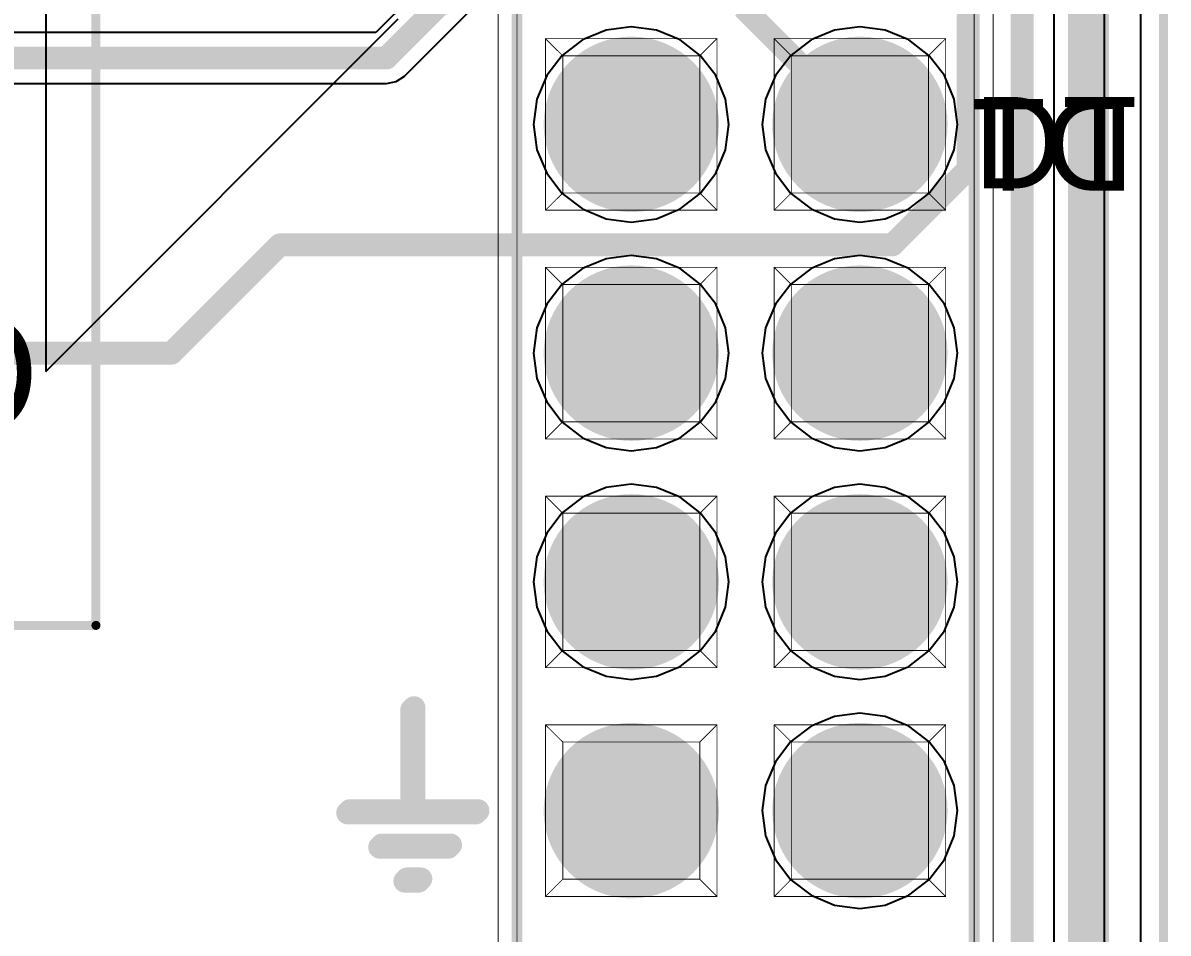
# Model space of a CAD drawing. Header units: millimetres. Extents: x 307 to 423, y 231 to 400.
# Drawn here: x 396.23 to 408.95, y 252.22 to 262.33 of the extents above; entities that cross this region are included whole.
import ezdxf

# ---------------------------------------------------------------- set-up
doc = ezdxf.new("R2010")
doc.units = ezdxf.units.MM
for name, color, linetype in [('BottomLayer', 5, 'Continuous'), ('BottomOverlay', 54, 'Continuous'), ('BottomSolder', 6, 'Continuous'), ('Mechanical1', 6, 'Continuous'), ('Mechanical14', 56, 'Continuous'), ('Mechanical16', 56, 'Continuous'), ('Mechanical20', 56, 'Continuous'), ('MidLayer1', 16, 'Continuous'), ('MidLayer2', 76, 'Continuous'), ('MultiLayer', 9, 'Continuous'), ('PadHoleLayer', 156, 'Continuous'), ('TopLayer', 1, 'Continuous'), ('TopOverlay', 2, 'Continuous'), ('TopSolder', 216, 'Continuous')]:
    doc.layers.add(name, color=color, linetype=linetype)

# ---------------------------------------------------------------- blocks, each defined once
blk = doc.blocks.new('CON_SAMTEC_TSW_135_07_X_D_467')
at = {"layer": 'BottomLayer', "const_width": 0.925}
for points in [[(27.478, 1.27, 1), (28.402, 1.27, 1)], [(30.018, 1.27, 1), (30.942, 1.27, 1)], [(32.558, 1.27, 1), (33.482, 1.27, 1)], [(35.098, 1.27, 1), (36.022, 1.27, 1)], [(27.478, -1.27, 1), (28.402, -1.27, 1)], [(30.018, -1.27, 1), (30.942, -1.27, 1)], [(32.558, -1.27, 1), (33.482, -1.27, 1)], [(35.098, -1.27, 1), (36.022, -1.27, 1)]]:
    blk.add_lwpolyline(points, format="xyb", close=True, dxfattribs=at)
at = {"layer": 'BottomSolder', "const_width": 0.975}
for points in [[(27.453, 1.27, 1), (28.427, 1.27, 1)], [(29.993, 1.27, 1), (30.967, 1.27, 1)], [(32.533, 1.27, 1), (33.507, 1.27, 1)], [(35.073, 1.27, 1), (36.047, 1.27, 1)], [(27.453, -1.27, 1), (28.427, -1.27, 1)], [(29.993, -1.27, 1), (30.967, -1.27, 1)], [(32.533, -1.27, 1), (33.507, -1.27, 1)], [(35.073, -1.27, 1), (36.047, -1.27, 1)]]:
    blk.add_lwpolyline(points, format="xyb", close=True, dxfattribs=at)
at = {"layer": 'Mechanical14', "const_width": 0.01}
for points in [[(44.45, 2.54), (-44.45, 2.54)], [(26.988, 0.318), (26.988, 2.223)], [(27.178, 2.032), (26.988, 2.223)], [(28.892, 2.223), (26.988, 2.223)], [(28.702, 2.032), (28.892, 2.223)], [(28.892, 0.318), (28.892, 2.223)], [(29.527, 0.318), (29.527, 2.223)], [(31.433, 2.223), (29.527, 2.223)], [(29.718, 2.032), (29.527, 2.223)], [(31.242, 2.032), (31.433, 2.223)], [(31.433, 0.318), (31.433, 2.223)], [(32.068, 0.318), (32.068, 2.223)], [(33.972, 2.223), (32.068, 2.223)], [(32.258, 2.032), (32.068, 2.223)], [(33.782, 2.032), (33.972, 2.223)], [(33.972, 0.318), (33.972, 2.223)], [(34.608, 0.318), (34.608, 2.223)], [(34.798, 2.032), (34.608, 2.223)], [(36.513, 2.223), (34.608, 2.223)], [(36.322, 2.032), (36.513, 2.223)], [(36.513, 0.318), (36.513, 2.223)], [(27.178, 0.508), (27.178, 2.032)], [(28.702, 2.032), (27.178, 2.032)], [(28.702, 0.508), (28.702, 2.032)], [(31.242, 2.032), (29.718, 2.032)], [(29.718, 0.508), (29.718, 2.032)], [(31.242, 0.508), (31.242, 2.032)], [(33.782, 2.032), (32.258, 2.032)], [(32.258, 0.508), (32.258, 2.032)], [(33.782, 0.508), (33.782, 2.032)], [(34.798, 0.508), (34.798, 2.032)], [(36.322, 2.032), (34.798, 2.032)], [(36.322, 0.508), (36.322, 2.032)], [(26.988, 0.318), (27.178, 0.508)], [(28.702, 0.508), (27.178, 0.508)], [(28.892, 0.318), (28.702, 0.508)], [(29.527, 0.318), (29.718, 0.508)], [(31.242, 0.508), (29.718, 0.508)], [(31.433, 0.318), (31.242, 0.508)], [(32.068, 0.318), (32.258, 0.508)], [(33.782, 0.508), (32.258, 0.508)], [(33.972, 0.318), (33.782, 0.508)], [(34.608, 0.318), (34.798, 0.508)], [(36.322, 0.508), (34.798, 0.508)], [(36.513, 0.318), (36.322, 0.508)], [(28.892, 0.318), (26.988, 0.318)], [(31.433, 0.318), (29.527, 0.318)], [(33.972, 0.318), (32.068, 0.318)], [(36.513, 0.318), (34.608, 0.318)], [(26.988, -2.223), (26.988, -0.318)], [(27.178, -0.508), (26.988, -0.318)], [(28.892, -0.318), (26.988, -0.318)], [(28.702, -0.508), (28.892, -0.318)], [(28.892, -2.223), (28.892, -0.318)], [(29.527, -2.223), (29.527, -0.318)], [(29.718, -0.508), (29.527, -0.318)], [(31.433, -0.318), (29.527, -0.318)], [(31.242, -0.508), (31.433, -0.318)], [(31.433, -2.223), (31.433, -0.318)], [(32.068, -2.223), (32.068, -0.318)], [(32.258, -0.508), (32.068, -0.318)], [(33.972, -0.318), (32.068, -0.318)], [(33.782, -0.508), (33.972, -0.318)], [(33.972, -2.223), (33.972, -0.318)], [(34.608, -2.223), (34.608, -0.318)], [(34.798, -0.508), (34.608, -0.318)], [(36.513, -0.318), (34.608, -0.318)], [(36.322, -0.508), (36.513, -0.318)], [(36.513, -2.223), (36.513, -0.318)], [(27.178, -2.032), (27.178, -0.508)], [(28.702, -0.508), (27.178, -0.508)], [(28.702, -2.032), (28.702, -0.508)], [(31.242, -0.508), (29.718, -0.508)], [(29.718, -2.032), (29.718, -0.508)], [(31.242, -2.032), (31.242, -0.508)], [(33.782, -0.508), (32.258, -0.508)], [(32.258, -2.032), (32.258, -0.508)], [(33.782, -2.032), (33.782, -0.508)], [(34.798, -2.032), (34.798, -0.508)], [(36.322, -0.508), (34.798, -0.508)], [(36.322, -2.032), (36.322, -0.508)], [(26.988, -2.223), (27.178, -2.032)], [(28.702, -2.032), (27.178, -2.032)], [(28.892, -2.223), (28.702, -2.032)], [(29.527, -2.223), (29.718, -2.032)], [(31.242, -2.032), (29.718, -2.032)], [(31.433, -2.223), (31.242, -2.032)], [(32.068, -2.223), (32.258, -2.032)], [(33.782, -2.032), (32.258, -2.032)], [(33.972, -2.223), (33.782, -2.032)], [(34.608, -2.223), (34.798, -2.032)], [(36.322, -2.032), (34.798, -2.032)], [(36.513, -2.223), (36.322, -2.032)], [(28.892, -2.223), (26.988, -2.223)], [(31.433, -2.223), (29.527, -2.223)], [(33.972, -2.223), (32.068, -2.223)], [(36.513, -2.223), (34.608, -2.223)], [(44.45, -2.54), (-44.45, -2.54)]]:
    blk.add_lwpolyline(points, dxfattribs=at)
at = {"layer": 'Mechanical14', "const_width": 0.005}
for points in [[(26.985, 2.223, 1), (26.99, 2.223, 1)], [(26.985, 2.223, 1), (26.99, 2.223, 1)], [(26.985, 2.223, 1), (26.99, 2.223, 1)], [(28.89, 2.223, 1), (28.895, 2.223, 1)], [(28.89, 2.223, 1), (28.895, 2.223, 1)], [(28.89, 2.223, 1), (28.895, 2.223, 1)], [(29.525, 2.223, 1), (29.53, 2.223, 1)], [(29.525, 2.223, 1), (29.53, 2.223, 1)], [(29.525, 2.223, 1), (29.53, 2.223, 1)], [(31.43, 2.223, 1), (31.435, 2.223, 1)], [(31.43, 2.223, 1), (31.435, 2.223, 1)], [(31.43, 2.223, 1), (31.435, 2.223, 1)], [(32.065, 2.223, 1), (32.07, 2.223, 1)], [(32.065, 2.223, 1), (32.07, 2.223, 1)], [(32.065, 2.223, 1), (32.07, 2.223, 1)], [(33.97, 2.223, 1), (33.975, 2.223, 1)], [(33.97, 2.223, 1), (33.975, 2.223, 1)], [(33.97, 2.223, 1), (33.975, 2.223, 1)], [(34.605, 2.223, 1), (34.61, 2.223, 1)], [(34.605, 2.223, 1), (34.61, 2.223, 1)], [(34.605, 2.223, 1), (34.61, 2.223, 1)], [(36.51, 2.223, 1), (36.515, 2.223, 1)], [(36.51, 2.223, 1), (36.515, 2.223, 1)], [(36.51, 2.223, 1), (36.515, 2.223, 1)], [(27.176, 2.032, 1), (27.18, 2.032, 1)], [(27.176, 2.032, 1), (27.18, 2.032, 1)], [(27.176, 2.032, 1), (27.18, 2.032, 1)], [(28.7, 2.032, 1), (28.704, 2.032, 1)], [(28.7, 2.032, 1), (28.704, 2.032, 1)], [(28.7, 2.032, 1), (28.704, 2.032, 1)], [(29.716, 2.032, 1), (29.72, 2.032, 1)], [(29.716, 2.032, 1), (29.72, 2.032, 1)], [(29.716, 2.032, 1), (29.72, 2.032, 1)], [(31.24, 2.032, 1), (31.244, 2.032, 1)], [(31.24, 2.032, 1), (31.244, 2.032, 1)], [(31.24, 2.032, 1), (31.244, 2.032, 1)], [(32.256, 2.032, 1), (32.26, 2.032, 1)], [(32.256, 2.032, 1), (32.26, 2.032, 1)], [(32.256, 2.032, 1), (32.26, 2.032, 1)], [(33.78, 2.032, 1), (33.784, 2.032, 1)], [(33.78, 2.032, 1), (33.784, 2.032, 1)], [(33.78, 2.032, 1), (33.784, 2.032, 1)], [(34.796, 2.032, 1), (34.8, 2.032, 1)], [(34.796, 2.032, 1), (34.8, 2.032, 1)], [(34.796, 2.032, 1), (34.8, 2.032, 1)], [(36.32, 2.032, 1), (36.324, 2.032, 1)], [(36.32, 2.032, 1), (36.324, 2.032, 1)], [(36.32, 2.032, 1), (36.324, 2.032, 1)], [(27.176, 0.508, 1), (27.18, 0.508, 1)], [(27.176, 0.508, 1), (27.18, 0.508, 1)], [(27.176, 0.508, 1), (27.18, 0.508, 1)], [(28.7, 0.508, 1), (28.704, 0.508, 1)], [(28.7, 0.508, 1), (28.704, 0.508, 1)], [(28.7, 0.508, 1), (28.704, 0.508, 1)], [(29.716, 0.508, 1), (29.72, 0.508, 1)], [(29.716, 0.508, 1), (29.72, 0.508, 1)], [(29.716, 0.508, 1), (29.72, 0.508, 1)], [(31.24, 0.508, 1), (31.244, 0.508, 1)], [(31.24, 0.508, 1), (31.244, 0.508, 1)], [(31.24, 0.508, 1), (31.244, 0.508, 1)], [(32.256, 0.508, 1), (32.26, 0.508, 1)], [(32.256, 0.508, 1), (32.26, 0.508, 1)], [(32.256, 0.508, 1), (32.26, 0.508, 1)], [(33.78, 0.508, 1), (33.784, 0.508, 1)], [(33.78, 0.508, 1), (33.784, 0.508, 1)], [(33.78, 0.508, 1), (33.784, 0.508, 1)], [(34.796, 0.508, 1), (34.8, 0.508, 1)], [(34.796, 0.508, 1), (34.8, 0.508, 1)], [(34.796, 0.508, 1), (34.8, 0.508, 1)], [(36.32, 0.508, 1), (36.324, 0.508, 1)], [(36.32, 0.508, 1), (36.324, 0.508, 1)], [(36.32, 0.508, 1), (36.324, 0.508, 1)], [(26.985, 0.318, 1), (26.99, 0.318, 1)], [(26.985, 0.318, 1), (26.99, 0.318, 1)], [(26.985, 0.318, 1), (26.99, 0.318, 1)], [(28.89, 0.318, 1), (28.895, 0.318, 1)], [(28.89, 0.318, 1), (28.895, 0.318, 1)], [(28.89, 0.318, 1), (28.895, 0.318, 1)], [(29.525, 0.318, 1), (29.53, 0.318, 1)], [(29.525, 0.318, 1), (29.53, 0.318, 1)], [(29.525, 0.318, 1), (29.53, 0.318, 1)], [(31.43, 0.318, 1), (31.435, 0.318, 1)], [(31.43, 0.318, 1), (31.435, 0.318, 1)], [(31.43, 0.318, 1), (31.435, 0.318, 1)], [(32.065, 0.318, 1), (32.07, 0.318, 1)], [(32.065, 0.318, 1), (32.07, 0.318, 1)], [(32.065, 0.318, 1), (32.07, 0.318, 1)], [(33.97, 0.318, 1), (33.975, 0.318, 1)], [(33.97, 0.318, 1), (33.975, 0.318, 1)], [(33.97, 0.318, 1), (33.975, 0.318, 1)], [(34.605, 0.318, 1), (34.61, 0.318, 1)], [(34.605, 0.318, 1), (34.61, 0.318, 1)], [(34.605, 0.318, 1), (34.61, 0.318, 1)], [(36.51, 0.318, 1), (36.515, 0.318, 1)], [(36.51, 0.318, 1), (36.515, 0.318, 1)], [(36.51, 0.318, 1), (36.515, 0.318, 1)], [(26.985, -0.318, 1), (26.99, -0.318, 1)], [(26.985, -0.318, 1), (26.99, -0.318, 1)], [(26.985, -0.318, 1), (26.99, -0.318, 1)], [(28.89, -0.318, 1), (28.895, -0.318, 1)], [(28.89, -0.318, 1), (28.895, -0.318, 1)], [(28.89, -0.318, 1), (28.895, -0.318, 1)], [(29.525, -0.318, 1), (29.53, -0.318, 1)], [(29.525, -0.318, 1), (29.53, -0.318, 1)], [(29.525, -0.318, 1), (29.53, -0.318, 1)], [(31.43, -0.318, 1), (31.435, -0.318, 1)], [(31.43, -0.318, 1), (31.435, -0.318, 1)], [(31.43, -0.318, 1), (31.435, -0.318, 1)], [(32.065, -0.318, 1), (32.07, -0.318, 1)], [(32.065, -0.318, 1), (32.07, -0.318, 1)], [(32.065, -0.318, 1), (32.07, -0.318, 1)], [(33.97, -0.318, 1), (33.975, -0.318, 1)], [(33.97, -0.318, 1), (33.975, -0.318, 1)], [(33.97, -0.318, 1), (33.975, -0.318, 1)], [(34.605, -0.318, 1), (34.61, -0.318, 1)], [(34.605, -0.318, 1), (34.61, -0.318, 1)], [(34.605, -0.318, 1), (34.61, -0.318, 1)], [(36.51, -0.318, 1), (36.515, -0.318, 1)], [(36.51, -0.318, 1), (36.515, -0.318, 1)], [(36.51, -0.318, 1), (36.515, -0.318, 1)], [(27.176, -0.508, 1), (27.18, -0.508, 1)], [(27.176, -0.508, 1), (27.18, -0.508, 1)], [(27.176, -0.508, 1), (27.18, -0.508, 1)], [(28.7, -0.508, 1), (28.704, -0.508, 1)], [(28.7, -0.508, 1), (28.704, -0.508, 1)], [(28.7, -0.508, 1), (28.704, -0.508, 1)], [(29.716, -0.508, 1), (29.72, -0.508, 1)], [(29.716, -0.508, 1), (29.72, -0.508, 1)], [(29.716, -0.508, 1), (29.72, -0.508, 1)], [(31.24, -0.508, 1), (31.244, -0.508, 1)], [(31.24, -0.508, 1), (31.244, -0.508, 1)], [(31.24, -0.508, 1), (31.244, -0.508, 1)], [(32.256, -0.508, 1), (32.26, -0.508, 1)], [(32.256, -0.508, 1), (32.26, -0.508, 1)], [(32.256, -0.508, 1), (32.26, -0.508, 1)], [(33.78, -0.508, 1), (33.784, -0.508, 1)], [(33.78, -0.508, 1), (33.784, -0.508, 1)], [(33.78, -0.508, 1), (33.784, -0.508, 1)], [(34.796, -0.508, 1), (34.8, -0.508, 1)], [(34.796, -0.508, 1), (34.8, -0.508, 1)], [(34.796, -0.508, 1), (34.8, -0.508, 1)], [(36.32, -0.508, 1), (36.324, -0.508, 1)], [(36.32, -0.508, 1), (36.324, -0.508, 1)], [(36.32, -0.508, 1), (36.324, -0.508, 1)], [(27.176, -2.032, 1), (27.18, -2.032, 1)], [(27.176, -2.032, 1), (27.18, -2.032, 1)], [(27.176, -2.032, 1), (27.18, -2.032, 1)], [(28.7, -2.032, 1), (28.704, -2.032, 1)], [(28.7, -2.032, 1), (28.704, -2.032, 1)], [(28.7, -2.032, 1), (28.704, -2.032, 1)], [(29.716, -2.032, 1), (29.72, -2.032, 1)], [(29.716, -2.032, 1), (29.72, -2.032, 1)], [(29.716, -2.032, 1), (29.72, -2.032, 1)], [(31.24, -2.032, 1), (31.244, -2.032, 1)], [(31.24, -2.032, 1), (31.244, -2.032, 1)], [(31.24, -2.032, 1), (31.244, -2.032, 1)], [(32.256, -2.032, 1), (32.26, -2.032, 1)], [(32.256, -2.032, 1), (32.26, -2.032, 1)], [(32.256, -2.032, 1), (32.26, -2.032, 1)], [(33.78, -2.032, 1), (33.784, -2.032, 1)], [(33.78, -2.032, 1), (33.784, -2.032, 1)], [(33.78, -2.032, 1), (33.784, -2.032, 1)], [(34.796, -2.032, 1), (34.8, -2.032, 1)], [(34.796, -2.032, 1), (34.8, -2.032, 1)], [(34.796, -2.032, 1), (34.8, -2.032, 1)], [(36.32, -2.032, 1), (36.324, -2.032, 1)], [(36.32, -2.032, 1), (36.324, -2.032, 1)], [(36.32, -2.032, 1), (36.324, -2.032, 1)], [(26.985, -2.223, 1), (26.99, -2.223, 1)], [(26.985, -2.223, 1), (26.99, -2.223, 1)], [(26.985, -2.223, 1), (26.99, -2.223, 1)], [(28.89, -2.223, 1), (28.895, -2.223, 1)], [(28.89, -2.223, 1), (28.895, -2.223, 1)], [(28.89, -2.223, 1), (28.895, -2.223, 1)], [(29.525, -2.223, 1), (29.53, -2.223, 1)], [(29.525, -2.223, 1), (29.53, -2.223, 1)], [(29.525, -2.223, 1), (29.53, -2.223, 1)], [(31.43, -2.223, 1), (31.435, -2.223, 1)], [(31.43, -2.223, 1), (31.435, -2.223, 1)], [(31.43, -2.223, 1), (31.435, -2.223, 1)], [(32.065, -2.223, 1), (32.07, -2.223, 1)], [(32.065, -2.223, 1), (32.07, -2.223, 1)], [(32.065, -2.223, 1), (32.07, -2.223, 1)], [(33.97, -2.223, 1), (33.975, -2.223, 1)], [(33.97, -2.223, 1), (33.975, -2.223, 1)], [(33.97, -2.223, 1), (33.975, -2.223, 1)], [(34.605, -2.223, 1), (34.61, -2.223, 1)], [(34.605, -2.223, 1), (34.61, -2.223, 1)], [(34.605, -2.223, 1), (34.61, -2.223, 1)], [(36.51, -2.223, 1), (36.515, -2.223, 1)], [(36.51, -2.223, 1), (36.515, -2.223, 1)], [(36.51, -2.223, 1), (36.515, -2.223, 1)]]:
    blk.add_lwpolyline(points, format="xyb", close=True, dxfattribs=at)
at = {"layer": 'Mechanical16', "const_width": 0.01}
for points in [[(44.67, 2.75), (-44.67, 2.75)], [(44.67, -2.75), (-44.67, -2.75)]]:
    blk.add_lwpolyline(points, dxfattribs=at)
at = {"layer": 'MidLayer1', "const_width": 0.925}
for points in [[(27.478, 1.27, 1), (28.402, 1.27, 1)], [(30.018, 1.27, 1), (30.942, 1.27, 1)], [(32.558, 1.27, 1), (33.482, 1.27, 1)], [(35.098, 1.27, 1), (36.022, 1.27, 1)], [(27.478, -1.27, 1), (28.402, -1.27, 1)], [(30.018, -1.27, 1), (30.942, -1.27, 1)], [(32.558, -1.27, 1), (33.482, -1.27, 1)], [(35.098, -1.27, 1), (36.022, -1.27, 1)]]:
    blk.add_lwpolyline(points, format="xyb", close=True, dxfattribs=at)
at = {"layer": 'MidLayer2', "const_width": 0.925}
for points in [[(27.478, 1.27, 1), (28.402, 1.27, 1)], [(30.018, 1.27, 1), (30.942, 1.27, 1)], [(32.558, 1.27, 1), (33.482, 1.27, 1)], [(35.098, 1.27, 1), (36.022, 1.27, 1)], [(27.478, -1.27, 1), (28.402, -1.27, 1)], [(30.018, -1.27, 1), (30.942, -1.27, 1)], [(32.558, -1.27, 1), (33.482, -1.27, 1)], [(35.098, -1.27, 1), (36.022, -1.27, 1)]]:
    blk.add_lwpolyline(points, format="xyb", close=True, dxfattribs=at)
at = {"layer": 'MultiLayer', "const_width": 0.925}
for points in [[(27.478, 1.27, 1), (28.402, 1.27, 1)], [(30.018, 1.27, 1), (30.942, 1.27, 1)], [(32.558, 1.27, 1), (33.482, 1.27, 1)], [(35.098, 1.27, 1), (36.022, 1.27, 1)], [(27.478, -1.27, 1), (28.402, -1.27, 1)], [(30.018, -1.27, 1), (30.942, -1.27, 1)], [(32.558, -1.27, 1), (33.482, -1.27, 1)], [(35.098, -1.27, 1), (36.022, -1.27, 1)]]:
    blk.add_lwpolyline(points, format="xyb", close=True, dxfattribs=at)
at = {"layer": 'PadHoleLayer', "const_width": 0.5}
for points in [[(27.69, 1.27, 1), (28.19, 1.27, 1)], [(30.23, 1.27, 1), (30.73, 1.27, 1)], [(32.77, 1.27, 1), (33.27, 1.27, 1)], [(35.31, 1.27, 1), (35.81, 1.27, 1)], [(27.69, -1.27, 1), (28.19, -1.27, 1)], [(30.23, -1.27, 1), (30.73, -1.27, 1)], [(32.77, -1.27, 1), (33.27, -1.27, 1)], [(35.31, -1.27, 1), (35.81, -1.27, 1)]]:
    blk.add_lwpolyline(points, format="xyb", close=True, dxfattribs=at)
at = {"layer": 'TopLayer', "const_width": 0.925}
for points in [[(27.478, 1.27, 1), (28.402, 1.27, 1)], [(30.018, 1.27, 1), (30.942, 1.27, 1)], [(32.558, 1.27, 1), (33.482, 1.27, 1)], [(35.098, 1.27, 1), (36.022, 1.27, 1)], [(27.478, -1.27, 1), (28.402, -1.27, 1)], [(30.018, -1.27, 1), (30.942, -1.27, 1)], [(32.558, -1.27, 1), (33.482, -1.27, 1)], [(35.098, -1.27, 1), (36.022, -1.27, 1)]]:
    blk.add_lwpolyline(points, format="xyb", close=True, dxfattribs=at)
at = {"layer": 'TopOverlay', "const_width": 0.12}
for points in [[(44.45, 2.54), (-44.45, 2.54)], [(44.45, -2.54), (-44.45, -2.54)]]:
    blk.add_lwpolyline(points, dxfattribs=at)
at = {"layer": 'TopSolder', "const_width": 0.975}
for points in [[(27.453, 1.27, 1), (28.427, 1.27, 1)], [(29.993, 1.27, 1), (30.967, 1.27, 1)], [(32.533, 1.27, 1), (33.507, 1.27, 1)], [(35.073, 1.27, 1), (36.047, 1.27, 1)], [(27.453, -1.27, 1), (28.427, -1.27, 1)], [(29.993, -1.27, 1), (30.967, -1.27, 1)], [(32.533, -1.27, 1), (33.507, -1.27, 1)], [(35.073, -1.27, 1), (36.047, -1.27, 1)]]:
    blk.add_lwpolyline(points, format="xyb", close=True, dxfattribs=at)
blk = doc.blocks.new('TS14121260BK260SCRD_477')
at = {"layer": 'Mechanical20', "const_width": 0.1}
for points in [[(14.475, -9.5), (14.475, 4.5)], [(-1.975, -9.5), (14.475, -9.5)]]:
    blk.add_lwpolyline(points, dxfattribs=at)
at = {"layer": 'Mechanical20', "const_width": 0.05}
blk.add_lwpolyline([(14.45, -9.5, 1), (14.5, -9.5, 1)], format="xyb", close=True, dxfattribs=at)
blk.add_lwpolyline([(14.45, -9.5, 1), (14.5, -9.5, 1)], format="xyb", close=True, dxfattribs=at)

msp = doc.modelspace()

# ---------------------------------------------------------------- linework, layer by layer
at = {"layer": 'BottomLayer'}
for p, q in [((408.645, 362.036), (408.645, 242.463)), ((402.705, 262.248), (402.443, 262.14)), ((402.986, 262.285), (402.705, 262.248)), ((403.266, 262.248), (402.986, 262.285)), ((403.528, 262.14), (403.266, 262.248)), ((405.245, 262.248), (404.983, 262.14)), ((405.526, 262.285), (405.245, 262.248)), ((405.806, 262.248), (405.526, 262.285)), ((406.068, 262.14), (405.806, 262.248)), ((402.443, 262.14), (402.219, 261.967)), ((403.752, 261.967), (403.528, 262.14)), ((404.983, 262.14), (404.759, 261.967)), ((406.292, 261.967), (406.068, 262.14)), ((402.219, 261.967), (402.047, 261.743)), ((403.925, 261.743), (403.752, 261.967)), ((404.759, 261.967), (404.587, 261.743)), ((406.465, 261.743), (406.292, 261.967)), ((402.047, 261.743), (401.938, 261.481)), ((404.033, 261.481), (403.925, 261.743)), ((404.587, 261.743), (404.478, 261.481)), ((406.573, 261.481), (406.465, 261.743)), ((401.938, 261.481), (401.901, 261.201)), ((404.07, 261.201), (404.033, 261.481)), ((404.478, 261.481), (404.441, 261.201)), ((406.61, 261.201), (406.573, 261.481)), ((401.901, 261.201), (401.938, 260.92)), ((404.033, 260.92), (404.07, 261.201)), ((404.441, 261.201), (404.478, 260.92)), ((406.573, 260.92), (406.61, 261.201)), ((401.938, 260.92), (402.047, 260.659)), ((403.925, 260.659), (404.033, 260.92)), ((404.478, 260.92), (404.587, 260.659)), ((406.465, 260.659), (406.573, 260.92)), ((402.047, 260.659), (402.219, 260.434)), ((403.752, 260.434), (403.925, 260.659)), ((404.587, 260.659), (404.759, 260.434)), ((406.292, 260.434), (406.465, 260.659)), ((402.219, 260.434), (402.443, 260.262)), ((403.528, 260.262), (403.752, 260.434)), ((404.759, 260.434), (404.983, 260.262)), ((406.068, 260.262), (406.292, 260.434)), ((402.443, 260.262), (402.705, 260.153)), ((403.266, 260.153), (403.528, 260.262)), ((404.983, 260.262), (405.245, 260.153)), ((405.806, 260.153), (406.068, 260.262)), ((402.705, 260.153), (402.986, 260.116)), ((402.986, 260.116), (403.266, 260.153)), ((405.245, 260.153), (405.526, 260.116)), ((405.526, 260.116), (405.806, 260.153)), ((402.705, 259.708), (402.443, 259.6)), ((402.986, 259.745), (402.705, 259.708)), ((403.266, 259.708), (402.986, 259.745)), ((403.528, 259.6), (403.266, 259.708)), ((405.245, 259.708), (404.983, 259.6)), ((405.526, 259.745), (405.245, 259.708)), ((405.806, 259.708), (405.526, 259.745)), ((406.068, 259.6), (405.806, 259.708)), ((402.443, 259.6), (402.219, 259.427)), ((403.752, 259.427), (403.528, 259.6)), ((404.983, 259.6), (404.759, 259.427)), ((406.292, 259.427), (406.068, 259.6)), ((402.219, 259.427), (402.047, 259.203)), ((403.925, 259.203), (403.752, 259.427)), ((404.759, 259.427), (404.587, 259.203)), ((406.465, 259.203), (406.292, 259.427)), ((402.047, 259.203), (401.938, 258.941)), ((404.033, 258.941), (403.925, 259.203)), ((404.587, 259.203), (404.478, 258.941)), ((406.573, 258.941), (406.465, 259.203)), ((401.938, 258.941), (401.901, 258.661)), ((404.07, 258.661), (404.033, 258.941)), ((404.478, 258.941), (404.441, 258.661)), ((406.61, 258.661), (406.573, 258.941)), ((401.901, 258.661), (401.938, 258.38)), ((404.033, 258.38), (404.07, 258.661)), ((404.441, 258.661), (404.478, 258.38)), ((406.573, 258.38), (406.61, 258.661)), ((401.938, 258.38), (402.047, 258.119)), ((403.925, 258.119), (404.033, 258.38)), ((404.478, 258.38), (404.587, 258.119)), ((406.465, 258.119), (406.573, 258.38)), ((402.047, 258.119), (402.219, 257.894)), ((403.752, 257.894), (403.925, 258.119)), ((404.587, 258.119), (404.759, 257.894)), ((406.292, 257.894), (406.465, 258.119)), ((402.219, 257.894), (402.443, 257.722)), ((403.528, 257.722), (403.752, 257.894)), ((404.759, 257.894), (404.983, 257.722)), ((406.068, 257.722), (406.292, 257.894)), ((402.443, 257.722), (402.705, 257.613)), ((403.266, 257.613), (403.528, 257.722)), ((404.983, 257.722), (405.245, 257.613)), ((405.806, 257.613), (406.068, 257.722)), ((402.705, 257.613), (402.986, 257.576)), ((402.986, 257.576), (403.266, 257.613)), ((405.245, 257.613), (405.526, 257.576)), ((405.526, 257.576), (405.806, 257.613)), ((402.705, 257.168), (402.443, 257.06)), ((402.986, 257.205), (402.705, 257.168)), ((403.266, 257.168), (402.986, 257.205)), ((403.528, 257.06), (403.266, 257.168)), ((405.245, 257.168), (404.983, 257.06)), ((405.526, 257.205), (405.245, 257.168)), ((405.806, 257.168), (405.526, 257.205)), ((406.068, 257.06), (405.806, 257.168)), ((402.443, 257.06), (402.219, 256.887)), ((403.752, 256.887), (403.528, 257.06)), ((404.983, 257.06), (404.759, 256.887)), ((406.292, 256.887), (406.068, 257.06)), ((402.219, 256.887), (402.047, 256.663)), ((403.925, 256.663), (403.752, 256.887)), ((404.759, 256.887), (404.587, 256.663)), ((406.465, 256.663), (406.292, 256.887)), ((402.047, 256.663), (401.938, 256.401)), ((404.033, 256.401), (403.925, 256.663)), ((404.587, 256.663), (404.478, 256.401)), ((406.573, 256.401), (406.465, 256.663)), ((401.938, 256.401), (401.901, 256.121)), ((404.07, 256.121), (404.033, 256.401)), ((404.478, 256.401), (404.441, 256.121)), ((406.61, 256.121), (406.573, 256.401)), ((401.901, 256.121), (401.938, 255.84)), ((404.033, 255.84), (404.07, 256.121)), ((404.441, 256.121), (404.478, 255.84)), ((406.573, 255.84), (406.61, 256.121)), ((401.938, 255.84), (402.047, 255.579)), ((403.925, 255.579), (404.033, 255.84)), ((404.478, 255.84), (404.587, 255.579)), ((406.465, 255.579), (406.573, 255.84)), ((402.047, 255.579), (402.219, 255.354)), ((403.752, 255.354), (403.925, 255.579)), ((404.587, 255.579), (404.759, 255.354)), ((406.292, 255.354), (406.465, 255.579)), ((402.219, 255.354), (402.443, 255.182)), ((403.528, 255.182), (403.752, 255.354)), ((404.759, 255.354), (404.983, 255.182)), ((406.068, 255.182), (406.292, 255.354)), ((402.443, 255.182), (402.705, 255.073)), ((403.266, 255.073), (403.528, 255.182)), ((404.983, 255.182), (405.245, 255.073)), ((405.806, 255.073), (406.068, 255.182)), ((402.705, 255.073), (402.986, 255.036)), ((402.986, 255.036), (403.266, 255.073)), ((405.245, 255.073), (405.526, 255.036)), ((405.526, 255.036), (405.806, 255.073)), ((405.245, 254.628), (404.983, 254.52)), ((405.526, 254.665), (405.245, 254.628)), ((405.806, 254.628), (405.526, 254.665)), ((406.068, 254.52), (405.806, 254.628)), ((404.983, 254.52), (404.759, 254.347)), ((406.292, 254.347), (406.068, 254.52)), ((404.759, 254.347), (404.587, 254.123)), ((406.465, 254.123), (406.292, 254.347)), ((404.587, 254.123), (404.478, 253.861)), ((406.573, 253.861), (406.465, 254.123)), ((404.478, 253.861), (404.441, 253.581)), ((406.61, 253.581), (406.573, 253.861)), ((404.441, 253.581), (404.478, 253.3)), ((406.573, 253.3), (406.61, 253.581)), ((404.478, 253.3), (404.587, 253.039)), ((406.465, 253.039), (406.573, 253.3)), ((404.587, 253.039), (404.759, 252.814)), ((406.292, 252.814), (406.465, 253.039)), ((404.759, 252.814), (404.983, 252.642)), ((406.068, 252.642), (406.292, 252.814)), ((404.983, 252.642), (405.245, 252.533)), ((405.806, 252.533), (406.068, 252.642)), ((405.245, 252.533), (405.526, 252.496)), ((405.526, 252.496), (405.806, 252.533))]:
    msp.add_line(p, q, dxfattribs=at)
at = {"layer": 'BottomOverlay', "const_width": 0.254}
for points in [[(400.546, 253.632), (400.546, 254.699)], [(399.835, 253.556), (401.257, 253.556)], [(400.19, 253.175), (400.952, 253.175)], [(400.47, 252.798), (400.622, 252.798)]]:
    msp.add_lwpolyline(points, dxfattribs=at)
at = {"layer": 'BottomOverlay', "const_width": 0.127}
for points in [[(400.482, 254.699, 1), (400.609, 254.699, 1)], [(400.482, 253.632, 1), (400.609, 253.632, 1)], [(399.771, 253.556, 1), (399.898, 253.556, 1)], [(401.193, 253.556, 1), (401.32, 253.556, 1)], [(400.127, 253.175, 1), (400.254, 253.175, 1)], [(400.889, 253.175, 1), (401.016, 253.175, 1)], [(400.406, 252.798, 1), (400.533, 252.798, 1)], [(400.559, 252.798, 1), (400.686, 252.798, 1)]]:
    msp.add_lwpolyline(points, format="xyb", close=True, dxfattribs=at)
at = {"layer": 'Mechanical1', "const_width": 0.1}
msp.add_lwpolyline([(408.9, 242.463), (408.9, 362.036)], dxfattribs=at)
at = {"layer": 'MidLayer1'}
for p, q in [((408.645, 362.036), (408.645, 242.463)), ((402.705, 262.248), (402.443, 262.14)), ((402.986, 262.285), (402.705, 262.248)), ((403.266, 262.248), (402.986, 262.285)), ((403.528, 262.14), (403.266, 262.248)), ((405.245, 262.248), (404.983, 262.14)), ((405.526, 262.285), (405.245, 262.248)), ((405.806, 262.248), (405.526, 262.285)), ((406.068, 262.14), (405.806, 262.248)), ((402.443, 262.14), (402.219, 261.967)), ((403.752, 261.967), (403.528, 262.14)), ((404.983, 262.14), (404.759, 261.967)), ((406.292, 261.967), (406.068, 262.14)), ((402.219, 261.967), (402.047, 261.743)), ((403.925, 261.743), (403.752, 261.967)), ((404.759, 261.967), (404.587, 261.743)), ((406.465, 261.743), (406.292, 261.967)), ((402.047, 261.743), (401.938, 261.481)), ((404.033, 261.481), (403.925, 261.743)), ((404.587, 261.743), (404.478, 261.481)), ((406.573, 261.481), (406.465, 261.743)), ((401.938, 261.481), (401.901, 261.201)), ((404.07, 261.201), (404.033, 261.481)), ((404.478, 261.481), (404.441, 261.201)), ((406.61, 261.201), (406.573, 261.481)), ((401.901, 261.201), (401.938, 260.92)), ((404.033, 260.92), (404.07, 261.201)), ((404.441, 261.201), (404.478, 260.92)), ((406.573, 260.92), (406.61, 261.201)), ((401.938, 260.92), (402.047, 260.659)), ((403.925, 260.659), (404.033, 260.92)), ((404.478, 260.92), (404.587, 260.659)), ((406.465, 260.659), (406.573, 260.92)), ((402.047, 260.659), (402.219, 260.434)), ((403.752, 260.434), (403.925, 260.659)), ((404.587, 260.659), (404.759, 260.434)), ((406.292, 260.434), (406.465, 260.659)), ((402.219, 260.434), (402.443, 260.262)), ((403.528, 260.262), (403.752, 260.434)), ((404.759, 260.434), (404.983, 260.262)), ((406.068, 260.262), (406.292, 260.434)), ((402.443, 260.262), (402.705, 260.153)), ((403.266, 260.153), (403.528, 260.262)), ((404.983, 260.262), (405.245, 260.153)), ((405.806, 260.153), (406.068, 260.262)), ((402.705, 260.153), (402.986, 260.116)), ((402.986, 260.116), (403.266, 260.153)), ((405.245, 260.153), (405.526, 260.116)), ((405.526, 260.116), (405.806, 260.153)), ((402.705, 259.708), (402.443, 259.6)), ((402.986, 259.745), (402.705, 259.708)), ((403.266, 259.708), (402.986, 259.745)), ((403.528, 259.6), (403.266, 259.708)), ((405.245, 259.708), (404.983, 259.6)), ((405.526, 259.745), (405.245, 259.708)), ((405.806, 259.708), (405.526, 259.745)), ((406.068, 259.6), (405.806, 259.708)), ((402.443, 259.6), (402.219, 259.427)), ((403.752, 259.427), (403.528, 259.6)), ((404.983, 259.6), (404.759, 259.427)), ((406.292, 259.427), (406.068, 259.6)), ((402.219, 259.427), (402.047, 259.203)), ((403.925, 259.203), (403.752, 259.427)), ((404.759, 259.427), (404.587, 259.203)), ((406.465, 259.203), (406.292, 259.427)), ((402.047, 259.203), (401.938, 258.941)), ((404.033, 258.941), (403.925, 259.203)), ((404.587, 259.203), (404.478, 258.941)), ((406.573, 258.941), (406.465, 259.203)), ((401.938, 258.941), (401.901, 258.661)), ((404.07, 258.661), (404.033, 258.941)), ((404.478, 258.941), (404.441, 258.661)), ((406.61, 258.661), (406.573, 258.941)), ((401.901, 258.661), (401.938, 258.38)), ((404.033, 258.38), (404.07, 258.661)), ((404.441, 258.661), (404.478, 258.38)), ((406.573, 258.38), (406.61, 258.661)), ((401.938, 258.38), (402.047, 258.119)), ((403.925, 258.119), (404.033, 258.38)), ((404.478, 258.38), (404.587, 258.119)), ((406.465, 258.119), (406.573, 258.38)), ((402.047, 258.119), (402.219, 257.894)), ((403.752, 257.894), (403.925, 258.119)), ((404.587, 258.119), (404.759, 257.894)), ((406.292, 257.894), (406.465, 258.119)), ((402.219, 257.894), (402.443, 257.722)), ((403.528, 257.722), (403.752, 257.894)), ((404.759, 257.894), (404.983, 257.722)), ((406.068, 257.722), (406.292, 257.894)), ((402.443, 257.722), (402.705, 257.613)), ((403.266, 257.613), (403.528, 257.722)), ((404.983, 257.722), (405.245, 257.613)), ((405.806, 257.613), (406.068, 257.722)), ((402.705, 257.613), (402.986, 257.576)), ((402.986, 257.576), (403.266, 257.613)), ((405.245, 257.613), (405.526, 257.576)), ((405.526, 257.576), (405.806, 257.613)), ((402.705, 257.168), (402.443, 257.06)), ((402.986, 257.205), (402.705, 257.168)), ((403.266, 257.168), (402.986, 257.205)), ((403.528, 257.06), (403.266, 257.168)), ((405.245, 257.168), (404.983, 257.06)), ((405.526, 257.205), (405.245, 257.168)), ((405.806, 257.168), (405.526, 257.205)), ((406.068, 257.06), (405.806, 257.168)), ((402.443, 257.06), (402.219, 256.887)), ((403.752, 256.887), (403.528, 257.06)), ((404.983, 257.06), (404.759, 256.887)), ((406.292, 256.887), (406.068, 257.06)), ((402.219, 256.887), (402.047, 256.663)), ((403.925, 256.663), (403.752, 256.887)), ((404.759, 256.887), (404.587, 256.663)), ((406.465, 256.663), (406.292, 256.887)), ((402.047, 256.663), (401.938, 256.401)), ((404.033, 256.401), (403.925, 256.663)), ((404.587, 256.663), (404.478, 256.401)), ((406.573, 256.401), (406.465, 256.663)), ((401.938, 256.401), (401.901, 256.121)), ((404.07, 256.121), (404.033, 256.401)), ((404.478, 256.401), (404.441, 256.121)), ((406.61, 256.121), (406.573, 256.401)), ((401.901, 256.121), (401.938, 255.84)), ((404.033, 255.84), (404.07, 256.121)), ((404.441, 256.121), (404.478, 255.84)), ((406.573, 255.84), (406.61, 256.121)), ((401.938, 255.84), (402.047, 255.579)), ((403.925, 255.579), (404.033, 255.84)), ((404.478, 255.84), (404.587, 255.579)), ((406.465, 255.579), (406.573, 255.84)), ((402.047, 255.579), (402.219, 255.354)), ((403.752, 255.354), (403.925, 255.579)), ((404.587, 255.579), (404.759, 255.354)), ((406.292, 255.354), (406.465, 255.579)), ((402.219, 255.354), (402.443, 255.182)), ((403.528, 255.182), (403.752, 255.354)), ((404.759, 255.354), (404.983, 255.182)), ((406.068, 255.182), (406.292, 255.354)), ((402.443, 255.182), (402.705, 255.073)), ((403.266, 255.073), (403.528, 255.182)), ((404.983, 255.182), (405.245, 255.073)), ((405.806, 255.073), (406.068, 255.182)), ((402.705, 255.073), (402.986, 255.036)), ((402.986, 255.036), (403.266, 255.073)), ((405.245, 255.073), (405.526, 255.036)), ((405.526, 255.036), (405.806, 255.073)), ((405.245, 254.628), (404.983, 254.52)), ((405.526, 254.665), (405.245, 254.628)), ((405.806, 254.628), (405.526, 254.665)), ((406.068, 254.52), (405.806, 254.628)), ((404.983, 254.52), (404.759, 254.347)), ((406.292, 254.347), (406.068, 254.52)), ((404.759, 254.347), (404.587, 254.123)), ((406.465, 254.123), (406.292, 254.347)), ((404.587, 254.123), (404.478, 253.861)), ((406.573, 253.861), (406.465, 254.123)), ((404.478, 253.861), (404.441, 253.581)), ((406.61, 253.581), (406.573, 253.861)), ((404.441, 253.581), (404.478, 253.3)), ((406.573, 253.3), (406.61, 253.581)), ((404.478, 253.3), (404.587, 253.039)), ((406.465, 253.039), (406.573, 253.3)), ((404.587, 253.039), (404.759, 252.814)), ((406.292, 252.814), (406.465, 253.039)), ((404.759, 252.814), (404.983, 252.642)), ((406.068, 252.642), (406.292, 252.814)), ((404.983, 252.642), (405.245, 252.533)), ((405.806, 252.533), (406.068, 252.642)), ((405.245, 252.533), (405.526, 252.496)), ((405.526, 252.496), (405.806, 252.533))]:
    msp.add_line(p, q, dxfattribs=at)
at = {"layer": 'MidLayer2', "const_width": 0.254}
for points in [[(408.166, 244.336), (408.166, 326.302)], [(407.328, 244.866), (407.328, 283.492)], [(406.728, 260.703), (406.728, 264.367)], [(404.229, 262.497), (405.526, 261.201)], [(405.887, 259.863), (406.728, 260.703)], [(397.879, 258.661), (399.08, 259.863)], [(399.08, 259.863), (405.887, 259.863)], [(386.017, 258.661), (397.879, 258.661)]]:
    msp.add_lwpolyline(points, dxfattribs=at)
at = {"layer": 'MidLayer2', "const_width": 0.127}
for points in [[(405.462, 261.201, 1), (405.589, 261.201, 1)], [(406.664, 260.703, 1), (406.791, 260.703, 1)], [(406.664, 260.703, 1), (406.791, 260.703, 1)], [(399.017, 259.863, 1), (399.144, 259.863, 1)], [(399.017, 259.863, 1), (399.144, 259.863, 1)], [(405.824, 259.863, 1), (405.951, 259.863, 1)], [(405.824, 259.863, 1), (405.951, 259.863, 1)], [(397.815, 258.661, 1), (397.942, 258.661, 1)], [(397.815, 258.661, 1), (397.942, 258.661, 1)]]:
    msp.add_lwpolyline(points, format="xyb", close=True, dxfattribs=at)
at = {"layer": 'TopLayer'}
for p, q in [((408.645, 362.036), (408.645, 242.463)), ((408.245, 242.99), (408.245, 349.953)), ((407.68, 277.948), (407.68, 245.242)), ((401.869, 263.94), (400.149, 262.22)), ((400.466, 261.738), (401.925, 263.198)), ((402.705, 262.248), (402.443, 262.14)), ((402.986, 262.285), (402.705, 262.248)), ((403.266, 262.248), (402.986, 262.285)), ((403.528, 262.14), (403.266, 262.248)), ((405.245, 262.248), (404.983, 262.14)), ((405.526, 262.285), (405.245, 262.248)), ((405.806, 262.248), (405.526, 262.285)), ((406.068, 262.14), (405.806, 262.248)), ((400.149, 262.22), (387.303, 262.22)), ((402.443, 262.14), (402.219, 261.967)), ((403.752, 261.967), (403.528, 262.14)), ((404.983, 262.14), (404.759, 261.967)), ((406.292, 261.967), (406.068, 262.14)), ((402.219, 261.967), (402.047, 261.743)), ((403.925, 261.743), (403.752, 261.967)), ((404.759, 261.967), (404.587, 261.743)), ((406.465, 261.743), (406.292, 261.967)), ((400.374, 261.677), (400.466, 261.738)), ((402.047, 261.743), (401.938, 261.481)), ((404.033, 261.481), (403.925, 261.743)), ((404.587, 261.743), (404.478, 261.481)), ((406.573, 261.481), (406.465, 261.743)), ((387.303, 261.656), (400.266, 261.656)), ((400.266, 261.656), (400.374, 261.677)), ((400.266, 261.656), (400.266, 261.656)), ((401.938, 261.481), (401.901, 261.201)), ((404.07, 261.201), (404.033, 261.481)), ((404.478, 261.481), (404.441, 261.201)), ((406.61, 261.201), (406.573, 261.481)), ((401.901, 261.201), (401.938, 260.92)), ((404.033, 260.92), (404.07, 261.201)), ((404.441, 261.201), (404.478, 260.92)), ((406.573, 260.92), (406.61, 261.201)), ((401.938, 260.92), (402.047, 260.659)), ((403.925, 260.659), (404.033, 260.92)), ((404.478, 260.92), (404.587, 260.659)), ((406.465, 260.659), (406.573, 260.92)), ((402.047, 260.659), (402.219, 260.434)), ((403.752, 260.434), (403.925, 260.659)), ((404.587, 260.659), (404.759, 260.434)), ((406.292, 260.434), (406.465, 260.659)), ((402.219, 260.434), (402.443, 260.262)), ((403.528, 260.262), (403.752, 260.434)), ((404.759, 260.434), (404.983, 260.262)), ((406.068, 260.262), (406.292, 260.434)), ((402.443, 260.262), (402.705, 260.153)), ((403.266, 260.153), (403.528, 260.262)), ((404.983, 260.262), (405.245, 260.153)), ((405.806, 260.153), (406.068, 260.262)), ((402.705, 260.153), (402.986, 260.116)), ((402.986, 260.116), (403.266, 260.153)), ((405.245, 260.153), (405.526, 260.116)), ((405.526, 260.116), (405.806, 260.153)), ((402.705, 259.708), (402.443, 259.6)), ((402.986, 259.745), (402.705, 259.708)), ((403.266, 259.708), (402.986, 259.745)), ((403.528, 259.6), (403.266, 259.708)), ((405.245, 259.708), (404.983, 259.6)), ((405.526, 259.745), (405.245, 259.708)), ((405.806, 259.708), (405.526, 259.745)), ((406.068, 259.6), (405.806, 259.708)), ((402.443, 259.6), (402.219, 259.427)), ((403.752, 259.427), (403.528, 259.6)), ((404.983, 259.6), (404.759, 259.427)), ((406.292, 259.427), (406.068, 259.6)), ((402.219, 259.427), (402.047, 259.203)), ((403.925, 259.203), (403.752, 259.427)), ((404.759, 259.427), (404.587, 259.203)), ((406.465, 259.203), (406.292, 259.427)), ((402.047, 259.203), (401.938, 258.941)), ((404.033, 258.941), (403.925, 259.203)), ((404.587, 259.203), (404.478, 258.941)), ((406.573, 258.941), (406.465, 259.203)), ((401.938, 258.941), (401.901, 258.661)), ((404.07, 258.661), (404.033, 258.941)), ((404.478, 258.941), (404.441, 258.661)), ((406.61, 258.661), (406.573, 258.941)), ((401.901, 258.661), (401.938, 258.38)), ((404.033, 258.38), (404.07, 258.661)), ((404.441, 258.661), (404.478, 258.38)), ((406.573, 258.38), (406.61, 258.661)), ((401.938, 258.38), (402.047, 258.119)), ((403.925, 258.119), (404.033, 258.38)), ((404.478, 258.38), (404.587, 258.119)), ((406.465, 258.119), (406.573, 258.38)), ((402.047, 258.119), (402.219, 257.894)), ((403.752, 257.894), (403.925, 258.119)), ((404.587, 258.119), (404.759, 257.894)), ((406.292, 257.894), (406.465, 258.119)), ((402.219, 257.894), (402.443, 257.722)), ((403.528, 257.722), (403.752, 257.894)), ((404.759, 257.894), (404.983, 257.722)), ((406.068, 257.722), (406.292, 257.894)), ((402.443, 257.722), (402.705, 257.613)), ((403.266, 257.613), (403.528, 257.722)), ((404.983, 257.722), (405.245, 257.613)), ((405.806, 257.613), (406.068, 257.722)), ((402.705, 257.613), (402.986, 257.576)), ((402.986, 257.576), (403.266, 257.613)), ((405.245, 257.613), (405.526, 257.576)), ((405.526, 257.576), (405.806, 257.613)), ((402.705, 257.168), (402.443, 257.06)), ((402.986, 257.205), (402.705, 257.168)), ((403.266, 257.168), (402.986, 257.205)), ((403.528, 257.06), (403.266, 257.168)), ((405.245, 257.168), (404.983, 257.06)), ((405.526, 257.205), (405.245, 257.168)), ((405.806, 257.168), (405.526, 257.205)), ((406.068, 257.06), (405.806, 257.168)), ((402.443, 257.06), (402.219, 256.887)), ((403.752, 256.887), (403.528, 257.06)), ((404.983, 257.06), (404.759, 256.887)), ((406.292, 256.887), (406.068, 257.06)), ((402.219, 256.887), (402.047, 256.663)), ((403.925, 256.663), (403.752, 256.887)), ((404.759, 256.887), (404.587, 256.663)), ((406.465, 256.663), (406.292, 256.887)), ((402.047, 256.663), (401.938, 256.401)), ((404.033, 256.401), (403.925, 256.663)), ((404.587, 256.663), (404.478, 256.401)), ((406.573, 256.401), (406.465, 256.663)), ((401.938, 256.401), (401.901, 256.121)), ((404.07, 256.121), (404.033, 256.401)), ((404.478, 256.401), (404.441, 256.121)), ((406.61, 256.121), (406.573, 256.401)), ((401.901, 256.121), (401.938, 255.84)), ((404.033, 255.84), (404.07, 256.121)), ((404.441, 256.121), (404.478, 255.84)), ((406.573, 255.84), (406.61, 256.121)), ((401.938, 255.84), (402.047, 255.579)), ((403.925, 255.579), (404.033, 255.84)), ((404.478, 255.84), (404.587, 255.579)), ((406.465, 255.579), (406.573, 255.84)), ((402.047, 255.579), (402.219, 255.354)), ((403.752, 255.354), (403.925, 255.579)), ((404.587, 255.579), (404.759, 255.354)), ((406.292, 255.354), (406.465, 255.579)), ((402.219, 255.354), (402.443, 255.182)), ((403.528, 255.182), (403.752, 255.354)), ((404.759, 255.354), (404.983, 255.182)), ((406.068, 255.182), (406.292, 255.354)), ((402.443, 255.182), (402.705, 255.073)), ((403.266, 255.073), (403.528, 255.182)), ((404.983, 255.182), (405.245, 255.073)), ((405.806, 255.073), (406.068, 255.182)), ((402.705, 255.073), (402.986, 255.036)), ((402.986, 255.036), (403.266, 255.073)), ((405.245, 255.073), (405.526, 255.036)), ((405.526, 255.036), (405.806, 255.073)), ((405.245, 254.628), (404.983, 254.52)), ((405.526, 254.665), (405.245, 254.628)), ((405.806, 254.628), (405.526, 254.665)), ((406.068, 254.52), (405.806, 254.628)), ((404.983, 254.52), (404.759, 254.347)), ((406.292, 254.347), (406.068, 254.52)), ((404.759, 254.347), (404.587, 254.123)), ((406.465, 254.123), (406.292, 254.347)), ((404.587, 254.123), (404.478, 253.861)), ((406.573, 253.861), (406.465, 254.123)), ((404.478, 253.861), (404.441, 253.581)), ((406.61, 253.581), (406.573, 253.861)), ((404.441, 253.581), (404.478, 253.3)), ((406.573, 253.3), (406.61, 253.581)), ((404.478, 253.3), (404.587, 253.039)), ((406.465, 253.039), (406.573, 253.3)), ((404.587, 253.039), (404.759, 252.814)), ((406.292, 252.814), (406.465, 253.039)), ((404.759, 252.814), (404.983, 252.642)), ((406.068, 252.642), (406.292, 252.814)), ((404.983, 252.642), (405.245, 252.533)), ((405.806, 252.533), (406.068, 252.642)), ((405.245, 252.533), (405.526, 252.496)), ((405.526, 252.496), (405.806, 252.533))]:
    msp.add_line(p, q, dxfattribs=at)
at = {"layer": 'TopLayer', "const_width": 0.254}
for points in [[(407.963, 349.953), (407.963, 242.99)], [(400.266, 261.938), (402.069, 263.741)], [(386.83, 261.938), (400.266, 261.938)]]:
    msp.add_lwpolyline(points, dxfattribs=at)
at = {"layer": 'TopLayer', "const_width": 0.127}
msp.add_lwpolyline([(400.203, 261.938, 1), (400.33, 261.938, 1)], format="xyb", close=True, dxfattribs=at)
msp.add_lwpolyline([(400.203, 261.938, 1), (400.33, 261.938, 1)], format="xyb", close=True, dxfattribs=at)
at = {"layer": 'TopOverlay'}
for p, q in [((396.481, 266.285), (396.481, 258.457)), ((396.481, 258.457), (400.394, 262.371))]:
    msp.add_line(p, q, dxfattribs=at)
at = {"layer": 'TopOverlay', "const_width": 0.254}
for points in [[(400.571, 253.658), (400.571, 254.724)], [(399.86, 253.581), (401.282, 253.581)], [(400.216, 253.2), (400.978, 253.2)], [(400.495, 252.823), (400.648, 252.823)]]:
    msp.add_lwpolyline(points, dxfattribs=at)
at = {"layer": 'TopOverlay', "const_width": 0.127}
for points in [[(400.508, 254.724, 1), (400.635, 254.724, 1)], [(400.508, 253.658, 1), (400.635, 253.658, 1)], [(399.796, 253.581, 1), (399.923, 253.581, 1)], [(401.219, 253.581, 1), (401.346, 253.581, 1)], [(400.152, 253.2, 1), (400.279, 253.2, 1)], [(400.914, 253.2, 1), (401.041, 253.2, 1)], [(400.431, 252.823, 1), (400.558, 252.823, 1)], [(400.584, 252.823, 1), (400.711, 252.823, 1)]]:
    msp.add_lwpolyline(points, format="xyb", close=True, dxfattribs=at)

# ---------------------------------------------------------------- block references
at = {"rotation": 270}
msp.add_blockref('CON_SAMTEC_TSW_135_07_X_D_467', (404.256, 289.141), dxfattribs=at)
msp.add_blockref('TS14121260BK260SCRD_477', (382.563, 265.138))

# ---------------------------------------------------------------- texts
at = {"layer": 'BottomOverlay', "text_generation_flag": 2}
for s, height, p in [('DT', 1.016, (408.572, 260.465)), ('GND', 1.27, (396.406, 257.798))]:
    msp.add_text(s, height=height, rotation=360, dxfattribs=at).set_placement(p)
at = {"layer": 'TopOverlay'}
msp.add_text('DT', height=1.016, rotation=360, dxfattribs=at).set_placement((406.794, 260.49))

doc.saveas('drawing.dxf')
